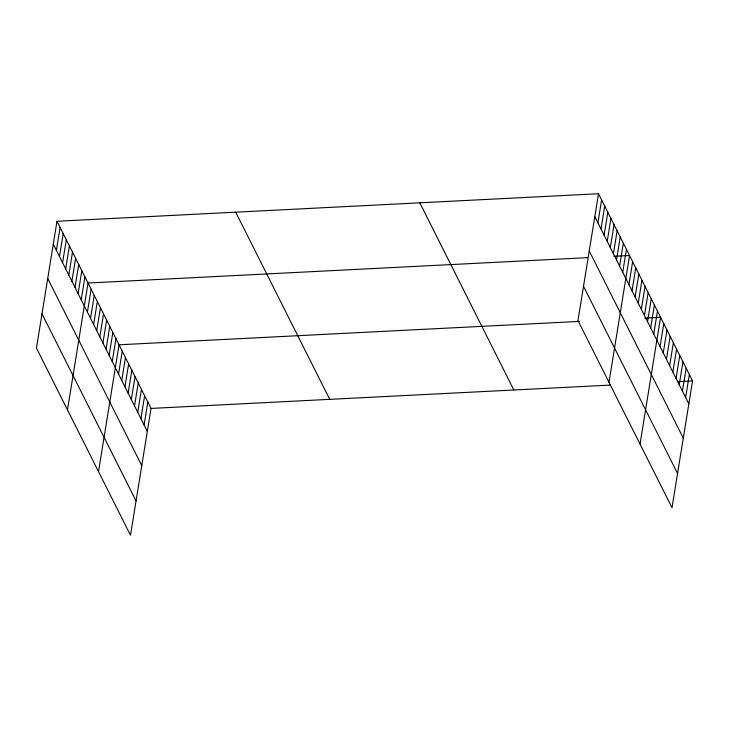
<?xml version="1.0" encoding="UTF-8"?>
<svg xmlns="http://www.w3.org/2000/svg" width="729" height="729" viewBox="0 0 729 729"><rect width="100%" height="100%" fill="white"/><g stroke="black" fill="none" stroke-linecap="round" stroke-linejoin="round"><path stroke-width="1.09" d="M56.99 221.261L36.45 348.088L130.491 535.259L151.031 408.431L56.99 221.261L598.509 193.741L692.55 380.912L672.01 507.739L577.969 320.569L598.509 193.741M56.379 250.366L60.097 227.43M59.486 256.535L63.195 233.608M62.585 262.713L66.303 239.786M65.692 268.892L69.401 245.965M68.79 275.07L72.508 252.143M71.898 281.248L75.616 258.321M75.005 287.417L78.714 264.49M78.103 293.596L81.821 270.669M81.211 299.774L84.919 276.847M67.487 409.853L88.027 283.025L587.492 257.647M87.416 312.13L91.125 289.203M90.514 318.309L94.232 295.382M93.622 324.478L97.331 301.551M96.729 330.656L100.438 307.729M99.827 336.834L103.545 313.907M102.935 343.013L106.644 320.086M106.033 349.191L109.751 326.264M109.14 355.369L112.849 332.433M112.239 361.538L115.957 338.611M98.515 471.617L119.055 344.79L579.637 321.389M118.545 374.086L122.253 351.15M121.743 380.447L125.452 357.52M124.941 386.807L128.65 363.88M128.131 393.177L131.849 370.25M131.329 399.538L135.047 376.611M134.528 405.898L138.246 382.971M137.726 412.268L141.444 389.341M140.925 418.628L144.634 395.701M144.123 424.989L147.832 402.062M597.898 222.846L601.616 199.919M601.006 229.024L604.715 206.097M604.104 235.203L607.822 212.276M607.211 241.381L610.92 218.454M610.31 247.55L614.028 224.623M613.417 253.728L617.126 230.801M616.515 259.907L620.233 236.98M619.623 266.085L623.331 243.158M622.73 272.263L626.439 249.336M608.997 382.333L629.546 255.514L613.772 256.307M628.936 284.611L632.644 261.684M632.034 290.789L635.752 267.862M635.141 296.967L638.85 274.04M638.24 303.146L641.957 280.218M641.347 309.324L645.056 286.397M644.445 315.502L648.163 292.566M647.552 321.671L651.27 298.744M650.66 327.85L654.369 304.922M653.758 334.028L657.476 311.101M640.035 444.107L660.574 317.279L644.81 318.081M660.064 346.567L663.773 323.64M663.253 352.936L666.971 330M666.452 359.297L670.17 336.37M669.65 365.657L673.368 342.73M672.849 372.027L676.567 349.1M676.047 378.387L679.756 355.46M679.246 384.748L682.955 361.821M682.444 391.118L686.153 368.191M685.643 397.478L689.352 374.551M151.031 408.431L610.556 385.085M677.833 381.659L692.55 380.912M594.8 216.668L688.832 403.839M589.242 250.958L683.283 438.129M583.519 286.287L677.56 473.458M419.813 202.826L513.845 389.997M235.695 212.175L329.736 399.346M53.281 244.188L147.322 431.358M47.722 278.469L141.763 465.64M42 313.798L136.041 500.969"/></g></svg>
